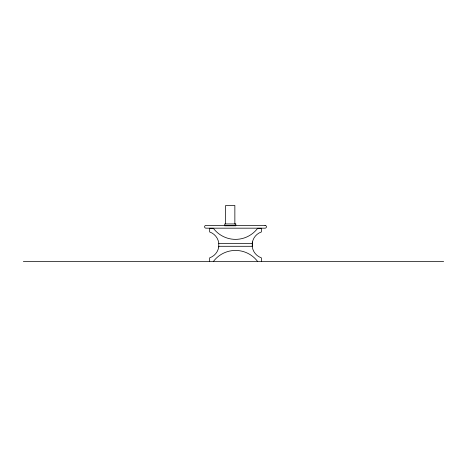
<?xml version="1.0" encoding="UTF-8"?>
<svg xmlns="http://www.w3.org/2000/svg" width="467" height="467" viewBox="0 0 467 467"><rect width="100%" height="100%" fill="white"/><g stroke="black" fill="none" stroke-linecap="round" stroke-linejoin="round"><path stroke-width="0.7" d="M209.671 261.52L209.671 257.825A13.66 13.66 0 0 0 218.749 246.938L218.749 242.869A13.66 13.66 0 0 0 209.671 231.982L209.671 228.287L213.361 228.287A27.687 27.687 0 0 0 257.667 228.287L261.357 228.287L261.357 231.982A13.66 13.66 0 0 0 252.279 242.869L252.279 246.938A13.66 13.66 0 0 0 261.357 257.825L261.357 261.52M218.749 246.938L218.76 246.29L252.273 246.29L252.449 241.97M252.332 243.044L252.373 242.571M218.76 243.517L252.449 243.517M23.35 261.52L443.65 261.52M234.86 223.944L234.86 205.48L225.631 205.48L225.631 223.944M213.361 261.52A27.687 27.687 0 0 1 257.667 261.52M235.788 223.944L224.709 223.944L224.709 225.789L235.788 225.789L235.788 223.944M265.052 225.403L205.982 225.403A1.389 1.378 -90 0 0 204.593 226.793A1.389 1.378 -90 0 0 205.982 228.176L265.052 228.176A1.389 1.378 -90 0 0 266.435 226.793A1.389 1.378 -90 0 0 265.052 225.403"/></g></svg>
